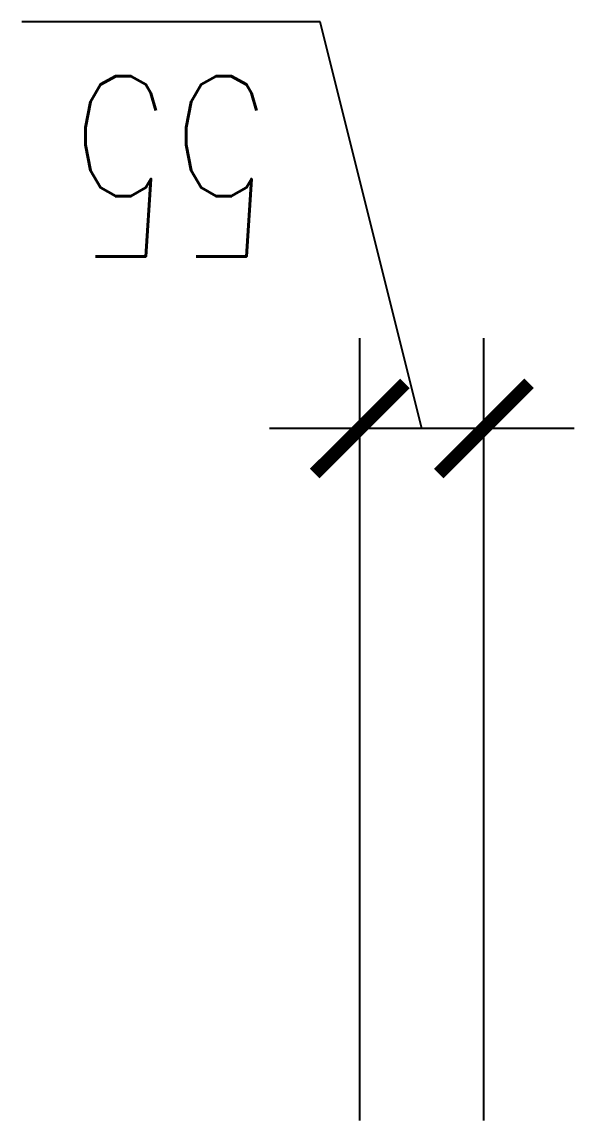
# Model space of a CAD drawing. Extents: x -57534 to 10615, y -13723 to 96319.
# Drawn here: x -20097.9 to -19853.1, y 50983.7 to 51469.6 of the extents above; entities that cross this region are included whole.
import ezdxf

# ---------------------------------------------------------------- set-up
doc = ezdxf.new("R2010")
doc.units = 0
doc.header["$LTSCALE"] = 5
doc.header["$MEASUREMENT"] = 0
doc.layers.get('0').update_dxf_attribs({"linetype": 'CONTINUOUS'})
doc.layers.get('DEFPOINTS').update_dxf_attribs({"linetype": 'CONTINUOUS'})
doc.layers.add('DIMENSION', color=4, linetype='CONTINUOUS')
doc.styles.add('DIM', font='romans.shx', dxfattribs={"width": 0.65})
doc.dimstyles.new('400.Ph', dxfattribs={"dimscale": 400, "dimtxt": 0.2, "dimasz": 0.1, "dimexe": 0.1, "dimexo": 0.1, "dimgap": 0.06, "dimtad": 1, "dimdec": 0, "dimzin": 0, "dimdsep": 46, "dimtxsty": 'DIM', "dimblk": 'ARCHTICK', "dimcen": 0.15, "dimdle": 0.1, "dimclrd": 256, "dimclre": 7, "dimclrt": 6, "dimadec": 0, "dimazin": 0, "dimtfac": 1, "dimtdec": 0, "dimtix": 1, "dimtmove": 0, "dimatfit": 3, "dimfxl": 1, "dimtolj": 1, "dimtzin": 0, "dimarcsym": 0})

# ---------------------------------------------------------------- blocks, each defined once
blk = doc.blocks.new('_ArchTick')
at = {"color": 0, "linetype": 'ByBlock', "const_width": 0.15}
blk.add_lwpolyline([(-0.5, -0.5), (0.5, 0.5)], dxfattribs=at)
blk = doc.blocks.new('*D144')
at = {"layer": 'DEFPOINTS', "color": 0}
for p in [(-40505.07362314652, 9967.690786666079), (-40450.07362314667, 9967.690786666197), (-40450.07362314667, 9620.58099422694)]:
    blk.add_point(p, dxfattribs=at)
at = {"layer": 'DIMENSION', "color": 7, "lineweight": -2}
for p, q in [((-40505.07362314652, 9927.690786666079), (-40505.07362314652, 9580.58099422694)), ((-40450.07362314667, 9927.690786666197), (-40450.07362314667, 9580.58099422694))]:
    blk.add_line(p, q, dxfattribs=at)
at = {"layer": 'DIMENSION', "lineweight": -2}
for p, q in [((-40545.07362314652, 9620.58099422694), (-40410.07362314667, 9620.58099422694)), ((-40477.57362314659, 9620.58099422694), (-40432.39713998613, 9440.255556931515)), ((-40432.39713998613, 9440.255556931515), (-40300.20666379566, 9440.255556931515))]:
    blk.add_line(p, q, dxfattribs=at)
at = {"layer": 'DIMENSION', "lineweight": -2, "xscale": 40, "yscale": 40, "zscale": 40, "rotation": 180}
blk.add_blockref('_ArchTick', (-40505.07362314652, 9620.58099422694), dxfattribs=at)
at = {"layer": 'DIMENSION', "lineweight": -2, "xscale": 40, "yscale": 40, "zscale": 40}
blk.add_blockref('_ArchTick', (-40450.07362314667, 9620.58099422694), dxfattribs=at)
at = {"layer": 'DIMENSION', "color": 6, "insert": (-40366.30190189089, 9504.255556931515), "char_height": 80, "attachment_point": 5, "style": 'DIM'}
blk.add_mtext('\\A1;55', dxfattribs=at)
blk = doc.blocks.new('A$C7E87390C')
at = {"layer": 'DIMENSION'}
dim = blk.add_linear_dim(base=(10887.5432986818, 3692.241500406642), p1=(10832.54329868196, 4039.35129284578), p2=(10887.5432986818, 4039.351292845896), dimstyle='400.Ph', override={"dimtmove": 1}, dxfattribs=at)
dim.commit()
dim.dimension.update_dxf_attribs({"geometry": '*D144', "text_midpoint": (10929.21978184234, 3511.916063111217), "dimtype": 128, "insert": (51337.61692182847, -5928.339493820298)})

msp = doc.modelspace()

# ---------------------------------------------------------------- block references
at = {"layer": 'DIMENSION', "ltscale": 5, "rotation": 180}
msp.add_blockref('A$C7E87390C', (-9060.53032447485, 54981.48124046116), dxfattribs=at)

doc.saveas('drawing.dxf')
